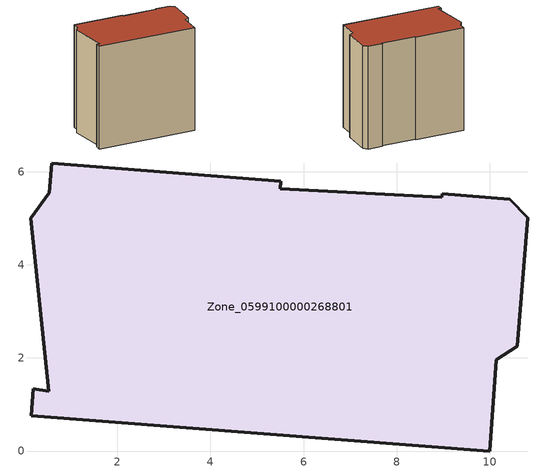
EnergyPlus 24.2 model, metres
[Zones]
Zone_0599100000268801
 floor ground (C_G): 0.53,5.55 0.59,6.19 5.51,5.8 5.5,5.64 8.97,5.45 8.98,5.53 10.43,5.41 10.82,5.01 10.59,2.25 10.14,1.96 10,0 0.15,0.76 0.2,1.34 0.52,1.29 0.14,5 z2.68
 wall outside (C_F): 0.2,1.34 0.15,0.76 10,0 10.14,1.96 10.59,2.25 10.82,5.01 10.43,5.41 8.98,5.53 8.97,5.45 5.5,5.64 5.51,5.8 0.59,6.19 0.53,5.55 0.14,5 0.52,1.29 0.2,1.34 z2.68:13.21
 roof outside (C_R): 0.59,6.19 0.53,5.55 0.14,5 0.52,1.29 0.2,1.34 0.15,0.76 10,0 10.14,1.96 10.59,2.25 10.82,5.01 10.43,5.41 8.98,5.53 8.97,5.45 5.5,5.64 5.51,5.8 z13.21
[BUILDING]
Pand.0599100000268801: North Axis=0; Terrain=City; Loads Convergence Tolerance Value=0.04; Temperature Convergence Tolerance Value=0.4; Solar Distribution=FullExterior; Maximum Number of Warmup Days=25; Minimum Number of Warmup Days=1
[Site:Location]
Rotterdam.The.Hague.AP_ZH_NLD Design_Conditions: Latitude=51.96; Longitude=4.45; Time Zone=1; Elevation=-4.5
[SITE:GROUNDTEMPERATURE:BUILDINGSURFACE]
18, 18, 18, 18, 18, 18, 18, 18, 18, 18, 18, 18
[MATERIAL] Thermal Absorptance=0.9; Solar Absorptance=0.7; Visible Absorptance=0.7
Name | Roughness | Thickness | Conductivity | Density | Specific Heat
G.TI.1946 | MediumSmooth | 0.15 | 1 | 540 | 1210
F.TI.1946 | Rough | 0.3 | 0.857143 | 1920 | 840
R.TI.1946 | MediumRough | 0.2 | 0.1 | 1500 | 1000
[CONSTRUCTION]
C_G: G.TI.1946
C_F: F.TI.1946
C_R: R.TI.1946
[ZONE]
Zone_0599100000268801: Type=1; Multiplier=1; Ceiling Height=Autocalculate; Volume=Autocalculate; Floor Area=autocalculate; Part of Total Floor Area=Yes
[ZONEINFILTRATION:DESIGNFLOWRATE]
Infil_Zone_0599100000268801: Zone or ZoneList or Space or SpaceList=Zone_0599100000268801; Schedule=AlwaysOn; Design Flow Rate Calculation Method=Flow/Area; Flow Rate per Floor Area=0.003; Constant Term Coefficient=1; Temperature Term Coefficient=0; Velocity Term Coefficient=0; Velocity Squared Term Coefficient=0
[HVACTEMPLATE:ZONE:IDEALLOADSAIRSYSTEM]
Zone_0599100000268801: Maximum Heating Supply Air Temperature=50; Minimum Cooling Supply Air Temperature=13; Maximum Heating Supply Air Humidity Ratio=0.0156; Minimum Cooling Supply Air Humidity Ratio=0.0077; Heating Limit=NoLimit; Cooling Limit=NoLimit; Dehumidification Control Type=ConstantSensibleHeatRatio; Cooling Sensible Heat Ratio=0.7; Dehumidification Setpoint=60; Humidification Control Type=None; Humidification Setpoint=30; Outdoor Air Method=None; Outdoor Air Flow Rate per Person=0.00944; Outdoor Air Flow Rate per Zone Floor Area=0; Outdoor Air Flow Rate per Zone=0; Demand Controlled Ventilation Type=None; Outdoor Air Economizer Type=NoEconomizer; Heat Recovery Type=None; Sensible Heat Recovery Effectiveness=0.7; Latent Heat Recovery Effectiveness=0.65
[ZONECONTROL:THERMOSTAT]
ThermostatControl_Zone_0599100000268801: Zone or ZoneList=Zone_0599100000268801; Control Type Schedule=DualSetpointControlType; Control 1=Thermostat_Zone_0599100000268801; Temperature Difference Between Cutout And Setpoint=0
[THERMOSTATSETPOINT:DUALSETPOINT]
Thermostat_Zone_0599100000268801: Heating Setpoint Temperature Schedule=HeatingSetpoint_Zone_0599100000268801; Cooling Setpoint Temperature Schedule=CoolingSetpoint_Zone_0599100000268801
[SCHEDULE:COMPACT]
HeatingSetpoint_Zone_0599100000268801: Through: 12/31, For: AllDays, Until: 24:00, 21
CoolingSetpoint_Zone_0599100000268801: Through: 12/31, For: AllDays, Until: 24:00, 24
DualSetpointControlType: Through: 12/31, For: AllDays, Until: 24:00, 4
AlwaysOn: Through: 12/31, For: AllDays, Until: 24:00, 1
